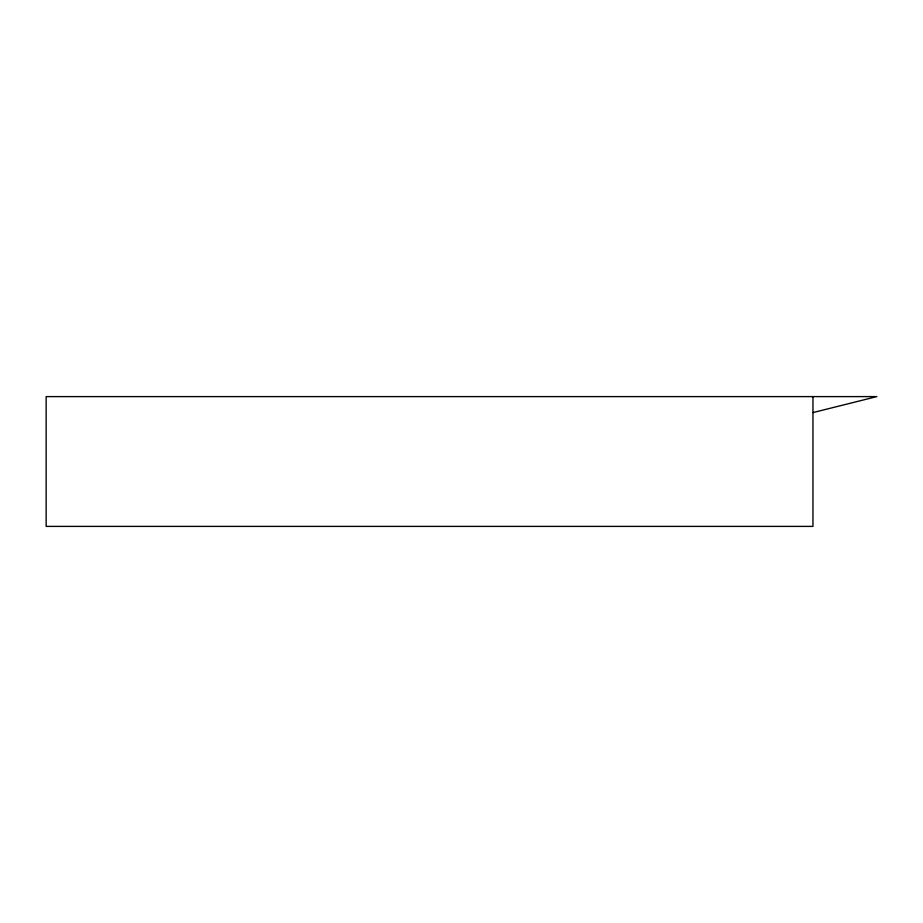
<?xml version="1.0" encoding="UTF-8"?>
<svg xmlns="http://www.w3.org/2000/svg" width="923" height="923" viewBox="0 0 923 923"><rect width="100%" height="100%" fill="white"/><g stroke="black" fill="none" stroke-linecap="round" stroke-linejoin="round"><path stroke-width="1.38" d="M812.955 412.581L876.85 396.602L46.15 396.602L46.15 526.398L812.955 526.398L812.955 396.602"/></g></svg>
